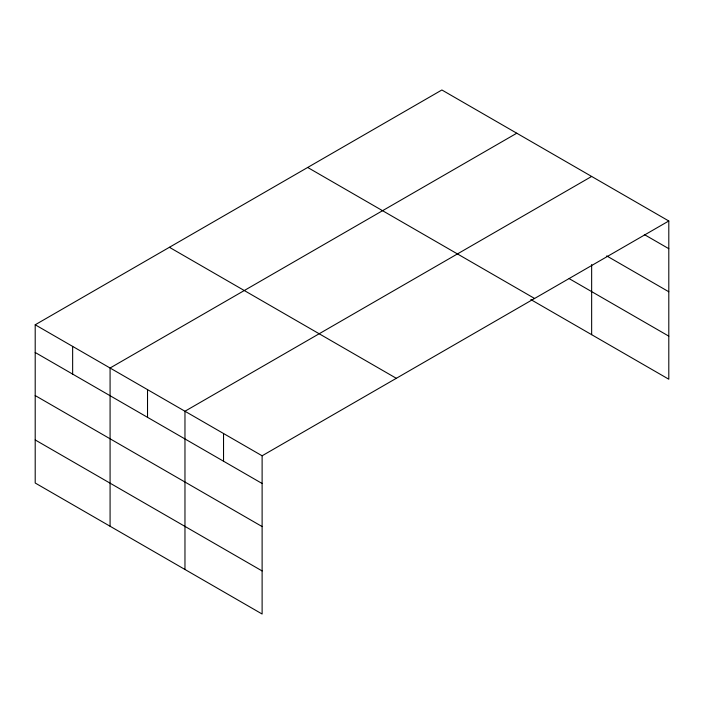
<?xml version="1.0" encoding="UTF-8"?>
<svg xmlns="http://www.w3.org/2000/svg" width="704" height="704" viewBox="0 0 704 704"><rect width="100%" height="100%" fill="white"/><g stroke="black" fill="none" stroke-linecap="round" stroke-linejoin="round"><path stroke-width="1.06" d="M530.807 299.552L668.8 379.218L668.8 220.986L441.883 89.98L35.2 324.782L35.2 483.014L262.117 614.02L262.117 455.787L35.2 324.782M516.771 133.214L110.079 368.007L110.079 526.249M591.65 176.449L184.967 411.242L184.967 569.474M262.117 455.787L668.8 220.986M644.336 234.564L668.8 248.688M606.707 255.913L668.8 291.764M569.184 278.634L668.8 336.142M307.683 167.464L534.591 298.47M169.409 247.298L396.317 378.303M35.2 352.484L262.117 483.49M35.2 395.56L262.117 526.566M35.2 439.938L262.117 570.944M591.65 264.546L591.65 334.682M223.538 433.514L223.538 461.217M147.523 389.629L147.523 417.331M72.644 346.394L72.644 374.097"/></g></svg>
